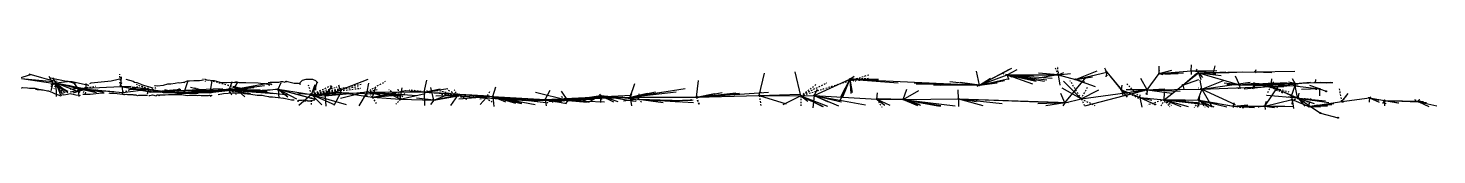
# Model space of a CAD drawing. Header units: millimetres. Extents: x -1 to 656, y -65 to 3.
# Drawn here: x 365.3 to 655.6, y -64.5 to -53.5 of the extents above; entities that cross this region are included whole.
import ezdxf

# ---------------------------------------------------------------- set-up
doc = ezdxf.new("R2010")
doc.units = ezdxf.units.MM
doc.linetypes.add('DASH', pattern=[0.6, 0.3, -0.3])

msp = doc.modelspace()

# ---------------------------------------------------------------- linework, layer by layer
at = {"layer": 'Shots', "color": 1}
for p, q in [((581.128, -56.554), (587.582, -55.062)), ((587.582, -55.062), (590.608, -58.714)), ((598.398, -55.36), (604.986, -54.808)), ((604.986, -54.808), (609.574, -55.148)), ((609.574, -55.148), (618.168, -54.986)), ((363.95, -56.368), (370.408, -57.358)), ((370.408, -57.358), (371.02, -57.288)), ((371.02, -57.288), (377.224, -58.578)), ((371.02, -57.288), (371.02, -57.288)), ((371.02, -57.288), (375.586, -58.422)), ((375.586, -58.422), (384.432, -57.988)), ((384.432, -57.988), (390.446, -59.118)), ((527.268, -59.84), (534.614, -56.482)), ((534.614, -56.482), (561.334, -57.746)), ((561.334, -57.746), (567.032, -55.62)), ((567.032, -55.62), (577.55, -55.608)), ((577.55, -55.608), (581.128, -56.554)), ((595.924, -58.726), (598.398, -55.36)), ((599.43, -60.748), (603.292, -57.704)), ((603.292, -57.704), (606.492, -55.218)), ((606.492, -55.218), (614.914, -57.636)), ((607.158, -58.544), (621.448, -58)), ((614.914, -57.636), (621.86, -57.292)), ((614.914, -57.636), (617.95, -57.346)), ((614.914, -57.636), (614.914, -57.636)), ((617.95, -57.346), (626.328, -57.902)), ((621.448, -58), (627.054, -60.424)), ((621.86, -57.292), (626.396, -57.418)), ((626.328, -57.902), (631.462, -58.502)), ((626.396, -57.418), (630.638, -57.17)), ((375.586, -58.422), (380.65, -59.086)), ((375.586, -58.422), (375.586, -58.422)), ((377.224, -58.578), (384.81, -59.218)), ((380.65, -59.086), (380.65, -59.086)), ((384.81, -59.218), (390.068, -58.582)), ((390.068, -58.582), (396.084, -59.396)), ((390.446, -59.118), (397.47, -59.244)), ((396.084, -59.396), (402.814, -59.28)), ((397.47, -59.244), (406.726, -58.75)), ((402.814, -59.28), (407.84, -58.196)), ((406.726, -58.75), (411.304, -58.924)), ((407.84, -58.196), (412.63, -59.174)), ((411.304, -58.924), (416.806, -58.552)), ((412.63, -59.174), (412.63, -59.174)), ((416.806, -58.552), (423.682, -59.648)), ((423.682, -59.648), (429.726, -59.278)), ((423.682, -59.648), (426.478, -59.946)), ((423.682, -59.648), (423.682, -59.648)), ((426.478, -59.946), (435.176, -59.108)), ((429.726, -59.278), (436.284, -60.23)), ((435.176, -59.108), (446.91, -59.162)), ((436.284, -60.23), (441.986, -60.64)), ((441.986, -60.64), (448.874, -60.826)), ((446.91, -59.162), (461.044, -60.054)), ((448.874, -60.826), (453.786, -59.87)), ((453.786, -59.87), (459.704, -60.376)), ((459.704, -60.376), (476.508, -60.926)), ((461.044, -60.054), (471.84, -60.726)), ((471.84, -60.726), (489.39, -60.226)), ((476.508, -60.926), (483.26, -59.844)), ((483.26, -59.844), (491.106, -60.612)), ((489.39, -60.226), (503.05, -60.218)), ((491.106, -60.612), (497.936, -60.906)), ((497.936, -60.906), (501.938, -60.806)), ((503.05, -60.218), (515.958, -59.87)), ((515.958, -59.87), (524.51, -59.952)), ((524.51, -59.952), (527.268, -59.84)), ((527.268, -59.84), (527.268, -59.84)), ((527.268, -59.84), (540.194, -60.626)), ((540.194, -60.626), (545.654, -60.684)), ((545.654, -60.684), (557.058, -60.588)), ((557.058, -60.588), (578.938, -61.356)), ((578.938, -61.356), (582.322, -60.546)), ((582.322, -60.546), (595.924, -58.726)), ((590.608, -58.714), (594.416, -60.268)), ((594.416, -60.268), (599.43, -60.748)), ((594.416, -60.268), (594.416, -60.268)), ((594.416, -60.268), (597.542, -61.696)), ((594.416, -60.268), (597.538, -61.698)), ((595.924, -58.726), (607.158, -58.544)), ((595.924, -58.726), (595.924, -58.726)), ((599.43, -60.748), (599.43, -60.748)), ((599.43, -60.748), (606.666, -60.808)), ((606.666, -60.808), (613.74, -62.088)), ((620.172, -62.038), (625.768, -60.722)), ((625.768, -60.722), (629.26, -62.152)), ((627.054, -60.424), (631.626, -63.5)), ((631.462, -58.502), (632.804, -59.008)), ((631.462, -58.502), (632.802, -59.006)), ((632.802, -59.006), (632.802, -59.006)), ((636.048, -61.136), (641.748, -60.356)), ((641.748, -60.356), (644.84, -60.868)), ((644.84, -60.868), (651.902, -61.14)), ((597.538, -61.698), (597.538, -61.698)), ((613.74, -62.088), (620.172, -62.038)), ((629.26, -62.152), (636.048, -61.136)), ((631.626, -63.5), (635.268, -64.442))]:
    msp.add_line(p, q, dxfattribs=at)
for centre in [(587.582, -55.062), (604.986, -54.808), (606.492, -55.218), (609.574, -55.148), (618.168, -54.986), (370.408, -57.358), (371.02, -57.288), (371.02, -57.288), (384.432, -57.988), (534.614, -56.482), (561.334, -57.746), (567.032, -55.62), (577.55, -55.608), (581.128, -56.554), (598.398, -55.36), (603.292, -57.704), (614.914, -57.636), (614.914, -57.636), (617.95, -57.346), (621.448, -58), (621.86, -57.292), (626.328, -57.902), (626.396, -57.418), (630.638, -57.17), (375.586, -58.422), (375.586, -58.422), (377.224, -58.578), (380.65, -59.086), (380.65, -59.086), (384.81, -59.218), (390.068, -58.582), (390.446, -59.118), (396.084, -59.396), (397.47, -59.244), (402.814, -59.28), (406.726, -58.75), (407.84, -58.196), (411.304, -58.924), (412.63, -59.174), (412.63, -59.174), (416.806, -58.552), (423.682, -59.648), (423.682, -59.648), (426.478, -59.946), (429.726, -59.278), (435.176, -59.108), (436.284, -60.23), (441.986, -60.64), (446.91, -59.162), (448.874, -60.826), (453.786, -59.87), (459.704, -60.376), (461.044, -60.054), (471.84, -60.726), (476.508, -60.926), (483.26, -59.844), (489.39, -60.226), (491.106, -60.612), (497.936, -60.906), (501.938, -60.806), (503.05, -60.218), (515.958, -59.87), (524.51, -59.952), (527.268, -59.84), (527.268, -59.84), (540.194, -60.626), (545.654, -60.684), (557.058, -60.588), (582.322, -60.546), (590.608, -58.714), (594.416, -60.268), (594.416, -60.268), (595.924, -58.726), (595.924, -58.726), (599.43, -60.748), (599.43, -60.748), (606.666, -60.808), (607.158, -58.544), (625.768, -60.722), (627.054, -60.424), (631.462, -58.502), (632.802, -59.006), (632.802, -59.006), (632.804, -59.008), (641.748, -60.356), (644.84, -60.868), (578.938, -61.356), (597.538, -61.698), (597.538, -61.698), (597.542, -61.696), (613.74, -62.088), (620.172, -62.038), (629.26, -62.152), (631.626, -63.5), (636.048, -61.136), (651.902, -61.14), (635.268, -64.442)]:
    msp.add_circle(centre, 0.1, dxfattribs=at)
at = {"layer": 'Sketch', "color": 0}
for points in [[(365.422, -55.408), (368.062, -56.128), (369.022, -56.448), (370.622, -56.848), (371.262, -56.928)], [(369.902, -56.208), (373.182, -56.928), (373.502, -56.928), (374.782, -57.328), (375.022, -57.328)], [(373.422, -56.928), (373.662, -57.008), (374.382, -57.008), (377.102, -57.568), (377.422, -57.568), (377.582, -57.648), (377.662, -57.888)], [(377.982, -57.408), (378.302, -57.248), (382.382, -56.848), (383.822, -56.528), (384.382, -56.368)], [(385.422, -56.528), (386.942, -56.928), (387.182, -57.088), (387.662, -57.168), (388.702, -57.568)], [(388.622, -57.568), (391.022, -58.288)], [(391.502, -57.968), (391.422, -57.808), (391.902, -57.888), (393.182, -57.728), (394.062, -57.488), (394.702, -57.488), (395.582, -57.328), (396.222, -57.168), (396.542, -57.248), (397.262, -57.088), (397.422, -57.168), (397.582, -57.088)], [(401.422, -56.688), (400.622, -56.848), (399.422, -56.848), (398.542, -56.928), (398.062, -56.928), (397.502, -57.088)], [(401.662, -56.448), (402.062, -56.608), (403.662, -56.768), (405.102, -57.168), (406.222, -57.168), (407.182, -57.088), (407.502, -57.168), (407.742, -57.088), (407.902, -57.168), (408.062, -57.088), (408.222, -57.168)], [(401.822, -57.008), (401.822, -56.848)], [(408.062, -57.008), (408.702, -57.168), (410.142, -57.168), (412.702, -57.248), (413.662, -57.408), (414.142, -57.408), (414.302, -57.488), (414.622, -57.488), (415.022, -57.728), (415.182, -57.488), (415.502, -57.568)], [(414.782, -57.168), (415.182, -57.088), (416.942, -57.088), (417.422, -57.008), (417.742, -57.008), (418.222, -57.088), (418.382, -56.928), (418.542, -57.088)], [(418.462, -56.928), (420.142, -57.328), (421.022, -57.328), (421.262, -57.408), (421.342, -57.568), (421.342, -57.168), (421.822, -56.688), (422.622, -56.528), (423.902, -56.528), (424.542, -56.768), (425.022, -57.248)], [(424.782, -57.168), (424.542, -58.128), (424.542, -58.768)], [(424.302, -58.128), (424.302, -58.128), (424.142, -59.008), (424.222, -59.728), (424.302, -60.048), (424.222, -60.768), (424.222, -60.928)]]:
    msp.add_lwpolyline(points, dxfattribs=at)
at = {"layer": 'Sketch', "color": 30}
for points in [[(363.742, -58.368), (364.222, -58.208), (365.182, -58.288), (365.582, -58.368), (366.702, -58.368), (367.422, -58.528)], [(366.782, -58.528), (367.182, -58.608), (367.902, -58.608), (368.062, -58.688), (368.382, -58.688), (369.262, -58.928), (369.502, -58.928), (370.302, -59.248), (370.702, -59.488), (372.062, -59.968), (372.222, -59.728), (372.462, -59.648), (372.622, -59.728), (373.422, -59.568), (373.982, -59.488), (375.102, -59.728), (375.742, -59.808), (375.902, -59.888), (376.062, -59.808)], [(376.542, -59.568), (378.062, -59.568), (380.462, -59.328), (380.942, -59.328)], [(381.902, -59.328), (382.142, -59.408), (383.022, -59.408), (384.782, -59.568), (385.182, -59.568), (385.742, -59.648), (385.982, -59.648)], [(389.902, -59.888), (388.062, -59.888), (387.822, -59.968), (387.582, -59.808), (387.102, -59.808), (386.942, -59.728), (385.822, -59.728), (385.582, -59.648), (385.182, -59.728), (385.022, -59.728)], [(390.142, -59.888), (390.382, -59.888), (390.942, -59.728), (391.662, -59.968), (391.902, -59.728), (392.062, -59.728), (392.302, -59.968), (392.462, -59.728), (393.502, -59.728), (394.222, -59.648), (396.942, -59.648), (398.062, -59.888), (398.542, -59.808), (399.902, -59.808), (400.142, -59.888), (400.542, -59.808), (400.942, -59.888), (402.462, -59.888), (402.702, -59.808), (402.942, -60.048), (403.022, -59.808), (403.182, -59.968), (403.182, -59.808)], [(404.462, -59.648), (405.582, -59.488), (407.502, -59.328), (408.782, -59.328), (409.582, -59.408), (410.142, -59.408), (410.222, -59.328)], [(409.742, -59.488), (411.182, -59.568), (412.462, -59.808), (413.502, -59.808), (414.062, -59.968), (414.862, -60.048), (415.022, -60.128), (415.662, -60.128), (417.902, -60.448), (418.062, -60.448)], [(417.742, -60.368), (419.582, -60.768), (420.142, -60.768)]]:
    msp.add_lwpolyline(points, dxfattribs=at)
at = {"layer": 'Sketch', "color": 5}
msp.add_lwpolyline([(424.062, -60.928), (423.662, -61.008), (422.942, -61.008), (422.782, -60.928), (422.462, -61.008), (422.302, -61.008), (422.142, -60.848), (421.742, -60.928), (421.022, -60.928), (420.862, -61.088), (420.862, -60.928)], dxfattribs=at)
at = {"layer": 'XSect', "color": 1}
for p, q in [((524.51, -59.952), (523.354, -55.006)), ((561.334, -57.746), (560.734, -54.852)), ((561.334, -57.746), (568.026, -54.236)), ((561.334, -57.746), (567.552, -54.442)), ((567.032, -55.62), (569.092, -54.494)), ((577.55, -55.608), (577.64, -54.972)), ((577.55, -55.608), (578.764, -55.144)), ((581.128, -56.554), (585.63, -54.776)), ((587.582, -55.062), (587.174, -54.238)), ((587.582, -55.062), (587.342, -54.684)), ((587.582, -55.062), (587.426, -56.038)), ((587.582, -55.062), (591.778, -60.19)), ((598.398, -55.36), (598.362, -53.82)), ((598.398, -55.36), (601.032, -54.618)), ((604.986, -54.808), (605.032, -53.544)), ((604.986, -54.808), (610.296, -54.69)), ((604.986, -54.808), (605.006, -55.562)), ((604.986, -54.808), (608.076, -54.968)), ((609.574, -55.148), (607.642, -55.118)), ((609.574, -55.148), (609.92, -53.724)), ((609.574, -55.148), (612.112, -54.954)), ((609.574, -55.148), (615.498, -55.01)), ((609.574, -55.148), (614.366, -55.032)), ((609.574, -55.148), (612.8, -55.104)), ((618.168, -54.986), (618.406, -54.534)), ((618.168, -54.986), (626.364, -54.87)), ((618.168, -54.986), (621.63, -55.148)), ((361.612, -56.854), (365.872, -55.568)), ((363.95, -56.368), (370.368, -56.964)), ((370.408, -57.358), (369.626, -55.954)), ((371.02, -57.288), (369.962, -57.696)), ((370.408, -57.358), (369.98, -58.876)), ((370.408, -57.358), (373.384, -57.004)), ((370.408, -57.358), (373.442, -58.946)), ((371.02, -57.288), (370.41, -56.212)), ((371.02, -57.288), (379.072, -58.996)), ((371.02, -57.288), (377.222, -58.6)), ((371.02, -57.288), (377.208, -58.604)), ((371.02, -57.288), (371.054, -60.062)), ((371.02, -57.288), (371.984, -59.744)), ((371.02, -57.288), (372.22, -59.46)), ((371.02, -57.288), (372.892, -59.31)), ((371.02, -57.288), (373.492, -59.272)), ((371.02, -57.288), (375.938, -59.198)), ((371.02, -57.288), (377.512, -58.574)), ((375.586, -58.422), (374.854, -57.376)), ((377.224, -58.578), (377.27, -57.376)), ((384.432, -57.988), (384.554, -55.994)), ((384.432, -57.988), (386.538, -57.958)), ((384.432, -57.988), (387.028, -58.38)), ((397.47, -59.244), (398.188, -56.956)), ((402.814, -59.28), (403.236, -56.844)), ((406.726, -58.75), (407.33, -56.952)), ((406.726, -58.75), (415.526, -57.214)), ((406.726, -58.75), (414.028, -57.826)), ((406.726, -58.75), (412.034, -57.846)), ((407.84, -58.196), (408.554, -57.036)), ((416.806, -58.552), (417.464, -57.158)), ((423.682, -59.648), (424.476, -57.576)), ((426.478, -59.946), (435.354, -56.498)), ((426.478, -59.946), (427.92, -57.92)), ((429.726, -59.278), (429.32, -57.706)), ((435.176, -59.108), (435.536, -57.3)), ((436.284, -60.23), (436.968, -58.062)), ((446.91, -59.162), (447.48, -56.732)), ((489.39, -60.226), (490.336, -57.412)), ((503.05, -60.218), (503.48, -56.758)), ((515.958, -59.87), (517.056, -55.28)), ((534.614, -56.482), (532.426, -61.26)), ((534.614, -56.482), (532.684, -60.23)), ((534.614, -56.482), (533.118, -60.178)), ((534.614, -56.482), (535.502, -55.894)), ((534.614, -56.482), (539.366, -56.536)), ((534.614, -56.482), (540.538, -56.506)), ((534.614, -56.482), (535.152, -59.252)), ((534.614, -56.482), (534.846, -59.46)), ((534.614, -56.482), (544.606, -57.26)), ((561.334, -57.746), (547.914, -57.324)), ((561.334, -57.746), (548.338, -57.542)), ((561.334, -57.746), (551.888, -57.708)), ((561.334, -57.746), (552.946, -57.752)), ((561.334, -57.746), (553.3, -57.78)), ((561.334, -57.746), (553.55, -57.734)), ((561.334, -57.746), (555.168, -57.678)), ((561.334, -57.746), (555.246, -57.02)), ((561.334, -57.746), (557.35, -57.218)), ((561.334, -57.746), (560.834, -58.008)), ((561.334, -57.746), (560.908, -57.882)), ((561.334, -57.746), (563.602, -56.286)), ((561.334, -57.746), (567.502, -56.396)), ((561.334, -57.746), (566.534, -56.802)), ((561.334, -57.746), (564.98, -57.278)), ((567.032, -55.62), (567.312, -56.56)), ((567.032, -55.62), (567.972, -56.05)), ((567.032, -55.62), (573.052, -56.882)), ((567.032, -55.62), (572.464, -55.726)), ((567.032, -55.62), (572.262, -57.46)), ((567.032, -55.62), (572.888, -56.734)), ((567.032, -55.62), (574.732, -56.924)), ((567.032, -55.62), (575.21, -56.646)), ((567.032, -55.62), (576.348, -56.318)), ((577.55, -55.608), (573.548, -55.252)), ((577.55, -55.608), (574.272, -56.16)), ((577.55, -55.608), (580.124, -55.33)), ((577.55, -55.608), (577.89, -57.714)), ((582.322, -60.546), (578.678, -56.898)), ((578.938, -61.356), (583.354, -56.074)), ((581.128, -56.554), (584.656, -56.006)), ((581.128, -56.554), (585.226, -57.994)), ((581.128, -56.554), (582.204, -56.932)), ((581.128, -56.554), (582.99, -57.032)), ((590.608, -58.714), (590.76, -57.744)), ((595.924, -58.726), (594.582, -56.358)), ((598.398, -55.36), (603.388, -55.188)), ((598.398, -55.36), (599.372, -55.264)), ((598.398, -55.36), (602.314, -55.306)), ((598.398, -55.36), (599.152, -55.56)), ((598.398, -55.36), (600.648, -55.434)), ((603.292, -57.704), (606.156, -55.27)), ((603.292, -57.704), (606.542, -56.56)), ((603.292, -57.704), (603.44, -58.596)), ((606.492, -55.218), (606.996, -56.568)), ((606.492, -55.218), (607.32, -56.126)), ((606.492, -55.218), (610.1, -55.408)), ((606.492, -55.218), (611.178, -55.724)), ((607.158, -58.544), (606.826, -56.68)), ((607.158, -58.544), (611.644, -56.764)), ((607.158, -58.544), (617.128, -57.146)), ((614.914, -57.636), (611.786, -57.346)), ((614.914, -57.636), (612.306, -57.672)), ((614.914, -57.636), (614.112, -55.868)), ((614.914, -57.636), (624.368, -57.442)), ((614.914, -57.636), (618.104, -57.588)), ((614.914, -57.636), (615.028, -58.47)), ((614.914, -57.636), (620.54, -57.814)), ((621.448, -58), (615.884, -58.53)), ((621.86, -57.292), (616.97, -57.712)), ((617.95, -57.346), (617.654, -58.542)), ((617.95, -57.346), (617.98, -58.394)), ((617.95, -57.346), (619.606, -57.616)), ((617.95, -57.346), (623.034, -58.04)), ((617.95, -57.346), (622.916, -58.08)), ((617.95, -57.346), (622.894, -58.098)), ((617.95, -57.346), (623.452, -58.722)), ((621.86, -57.292), (619.744, -57.432)), ((620.172, -62.038), (623.194, -57.608)), ((621.448, -58), (621.602, -56.438)), ((621.448, -58), (624.056, -57.998)), ((621.86, -57.292), (621.536, -57.856)), ((621.86, -57.292), (621.976, -57.082)), ((621.86, -57.292), (624.76, -57.184)), ((621.86, -57.292), (622.482, -57.306)), ((621.86, -57.292), (627.054, -57.694)), ((626.328, -57.902), (623.1, -58.026)), ((626.328, -57.902), (623.28, -57.938)), ((626.396, -57.418), (625.048, -57.122)), ((626.328, -57.902), (625.516, -60.184)), ((626.396, -57.418), (625.84, -56.438)), ((626.396, -57.418), (626.116, -57.824)), ((626.328, -57.902), (626.292, -57.416)), ((626.328, -57.902), (626.856, -60.308)), ((626.396, -57.418), (629.598, -57.146)), ((626.396, -57.418), (631.604, -57.15)), ((631.462, -58.502), (629.44, -57.804)), ((630.638, -57.17), (630.676, -56.594)), ((630.638, -57.17), (633.668, -57.1)), ((630.638, -57.17), (634.2, -57.214)), ((630.638, -57.17), (632.776, -57.254)), ((375.586, -58.422), (373.934, -58.648)), ((377.224, -58.578), (373.97, -59.194)), ((377.224, -58.578), (374.508, -59.408)), ((377.224, -58.578), (375.442, -58.764)), ((375.586, -58.422), (375.746, -60.084)), ((375.586, -58.422), (379.412, -59.22)), ((377.224, -58.578), (381.618, -58.97)), ((377.224, -58.578), (378.628, -58.714)), ((377.224, -58.578), (382.984, -59.076)), ((384.81, -59.218), (384.536, -59.72)), ((384.81, -59.218), (384.74, -58.18)), ((390.068, -58.582), (386.024, -58.73)), ((390.068, -58.582), (386.742, -58.142)), ((390.446, -59.118), (386.786, -58.358)), ((390.446, -59.118), (387.24, -58.592)), ((390.446, -59.118), (389.076, -58.928)), ((390.068, -58.582), (389.844, -59.586)), ((390.068, -58.582), (392.626, -59.198)), ((390.068, -58.582), (394.252, -59.17)), ((390.446, -59.118), (404.862, -58.45)), ((390.446, -59.118), (396.748, -58.594)), ((390.446, -59.118), (405.35, -58.698)), ((390.446, -59.118), (396.592, -58.722)), ((396.084, -59.396), (392.94, -59.248)), ((396.084, -59.396), (393.092, -59.336)), ((396.084, -59.396), (393.452, -58.714)), ((396.084, -59.396), (396.462, -58.344)), ((396.084, -59.396), (401.428, -59.074)), ((396.084, -59.396), (400.036, -59.38)), ((396.084, -59.396), (400.318, -59.442)), ((397.47, -59.244), (407.076, -58.46)), ((397.47, -59.244), (402.834, -58.788)), ((397.47, -59.244), (404.434, -59.076)), ((402.814, -59.28), (398.728, -58.188)), ((402.814, -59.28), (400.264, -58.974)), ((402.814, -59.28), (400.614, -59.142)), ((402.814, -59.28), (411.792, -58.19)), ((402.814, -59.28), (405.436, -58.412)), ((402.814, -59.28), (407.614, -58.562)), ((402.814, -59.28), (404.674, -58.932)), ((406.726, -58.75), (413.102, -58.62)), ((406.726, -58.75), (406.824, -59.452)), ((406.726, -58.75), (407.198, -59.742)), ((406.726, -58.75), (411.094, -59.464)), ((406.726, -58.75), (414.488, -59.108)), ((406.726, -58.75), (414.834, -59.228)), ((406.726, -58.75), (415.972, -59.466)), ((411.304, -58.924), (407.794, -58.854)), ((407.84, -58.196), (409.926, -60.128)), ((411.304, -58.924), (407.894, -58.136)), ((411.304, -58.924), (414.548, -59.024)), ((411.304, -58.924), (419.028, -59.728)), ((416.806, -58.552), (412.378, -59.08)), ((416.806, -58.552), (416.984, -60.444)), ((416.806, -58.552), (420.386, -59.532)), ((416.806, -58.552), (418.842, -60.162)), ((416.806, -58.552), (420.632, -60.544)), ((416.806, -58.552), (424.528, -60.608)), ((416.806, -58.552), (424.374, -60.65)), ((423.682, -59.648), (420.862, -59.492)), ((423.682, -59.648), (421.082, -61.952)), ((423.682, -59.648), (428.096, -59.494)), ((423.682, -59.648), (430.73, -59.538)), ((423.682, -59.648), (425.8, -61.792)), ((423.682, -59.648), (428.374, -61.722)), ((423.682, -59.648), (430.806, -61.712)), ((429.726, -59.278), (426.346, -59.44)), ((426.478, -59.946), (426.664, -62.048)), ((429.726, -59.278), (428.284, -61.918)), ((435.176, -59.108), (429.688, -60.494)), ((429.726, -59.278), (436.294, -59.498)), ((435.176, -59.108), (433.45, -62.028)), ((435.176, -59.108), (438.52, -59.958)), ((435.176, -59.108), (441.956, -59.878)), ((435.176, -59.108), (445.306, -59.85)), ((435.176, -59.108), (437.75, -59.558)), ((435.176, -59.108), (441.944, -59.908)), ((436.284, -60.23), (443.046, -58.84)), ((436.284, -60.23), (441.048, -59.436)), ((436.284, -60.23), (442.866, -59.682)), ((436.284, -60.23), (438.96, -59.724)), ((441.986, -60.64), (439.622, -59.438)), ((441.986, -60.64), (442.384, -58.308)), ((441.986, -60.64), (447.138, -59.474)), ((446.91, -59.162), (443, -58.912)), ((448.874, -60.826), (445.344, -60.414)), ((446.91, -59.162), (451.774, -58.426)), ((446.91, -59.162), (450.21, -58.498)), ((446.91, -59.162), (449.728, -58.854)), ((446.91, -59.162), (451.934, -59.356)), ((446.91, -59.162), (457.29, -59.878)), ((446.91, -59.162), (460.36, -59.916)), ((446.91, -59.162), (453.858, -59.542)), ((446.91, -59.162), (446.948, -61.898)), ((448.874, -60.826), (448.222, -61.716)), ((448.874, -60.826), (448.27, -58.23)), ((448.874, -60.826), (454.07, -59.666)), ((448.874, -60.826), (451.644, -59.76)), ((448.874, -60.826), (453.924, -59.952)), ((453.786, -59.87), (449.298, -60.016)), ((453.786, -59.87), (452.37, -61.93)), ((461.044, -60.054), (454.058, -60.632)), ((459.704, -60.376), (454.45, -60.132)), ((459.704, -60.376), (456.59, -59.886)), ((459.704, -60.376), (458.454, -61.752)), ((459.704, -60.376), (466.31, -60.81)), ((459.704, -60.376), (468.094, -60.912)), ((459.704, -60.376), (470.31, -60.95)), ((459.704, -60.376), (463.834, -60.392)), ((459.704, -60.376), (466.96, -60.608)), ((461.044, -60.054), (461.716, -58.112)), ((461.044, -60.054), (461.296, -62.11)), ((461.044, -60.054), (465.718, -61.456)), ((461.044, -60.054), (466.932, -61.548)), ((461.044, -60.054), (463.668, -61.2)), ((461.044, -60.054), (467.064, -61.428)), ((461.044, -60.054), (469.794, -61.736)), ((461.044, -60.054), (472.076, -61.334)), ((476.508, -60.926), (468.168, -60.99)), ((476.508, -60.926), (469.848, -59.25)), ((476.508, -60.926), (470.222, -60.864)), ((476.508, -60.926), (471.73, -60.666)), ((471.84, -60.726), (472.872, -58.76)), ((471.84, -60.726), (489.666, -59.794)), ((471.84, -60.726), (487.86, -60.11)), ((471.84, -60.726), (491.658, -60.184)), ((471.84, -60.726), (489.43, -60.216)), ((471.84, -60.726), (489.408, -60.218)), ((471.84, -60.726), (489.42, -60.234)), ((471.84, -60.726), (482.644, -60.354)), ((471.84, -60.726), (481.628, -60.622)), ((471.84, -60.726), (472.028, -62.024)), ((471.84, -60.726), (475.218, -61.198)), ((471.84, -60.726), (476.232, -61.532)), ((471.84, -60.726), (479.332, -60.892)), ((476.508, -60.926), (472.608, -61.17)), ((476.508, -60.926), (475.194, -58.99)), ((476.508, -60.926), (476.042, -61.486)), ((476.508, -60.926), (480.556, -61.24)), ((476.508, -60.926), (484.07, -61.208)), ((483.26, -59.844), (479.514, -60.968)), ((483.26, -59.844), (480.726, -61.34)), ((483.26, -59.844), (483.226, -61.338)), ((483.26, -59.844), (486.828, -61.138)), ((483.26, -59.844), (485.924, -61.17)), ((483.26, -59.844), (490.26, -61.016)), ((483.26, -59.844), (491.122, -60.608)), ((483.26, -59.844), (490.97, -60.556)), ((491.106, -60.612), (487.966, -61.068)), ((489.39, -60.226), (500.712, -58.448)), ((489.39, -60.226), (494.566, -59.118)), ((489.39, -60.226), (498.826, -59.122)), ((489.39, -60.226), (496.206, -59.146)), ((489.39, -60.226), (492.874, -59.414)), ((489.39, -60.226), (489.648, -62.028)), ((489.39, -60.226), (503.604, -60.24)), ((491.106, -60.612), (491.242, -59.538)), ((491.106, -60.612), (493.57, -60.92)), ((491.106, -60.612), (495.114, -61.112)), ((491.106, -60.612), (491.686, -60.696)), ((491.106, -60.612), (496.146, -61.314)), ((491.106, -60.612), (494.936, -60.852)), ((491.106, -60.612), (502.392, -61.302)), ((491.106, -60.612), (499.562, -61.13)), ((491.106, -60.612), (499.738, -61.184)), ((491.106, -60.612), (497.924, -60.898)), ((491.106, -60.612), (497.812, -60.864)), ((491.106, -60.612), (497.802, -60.83)), ((497.936, -60.906), (502.386, -60.772)), ((503.05, -60.218), (517.868, -59.15)), ((503.05, -60.218), (508.312, -59.282)), ((503.05, -60.218), (511.112, -59.324)), ((503.05, -60.218), (511.904, -59.39)), ((503.05, -60.218), (506.778, -59.472)), ((515.958, -59.87), (524.302, -59.604)), ((515.958, -59.87), (521.596, -59.782)), ((515.958, -59.87), (520.464, -59.83)), ((515.958, -59.87), (521.55, -61.584)), ((524.51, -59.952), (520.822, -61.814)), ((524.51, -59.952), (526.016, -61.05)), ((524.51, -59.952), (529.174, -62.106)), ((524.51, -59.952), (529.034, -62.122)), ((524.51, -59.952), (530.026, -62.064)), ((527.268, -59.84), (526.986, -62.378)), ((527.268, -59.84), (528.008, -58.592)), ((527.268, -59.84), (532.282, -62.004)), ((527.268, -59.84), (530.208, -61.194)), ((527.268, -59.84), (532.936, -61.202)), ((527.268, -59.84), (537.836, -61.82)), ((540.194, -60.626), (540.308, -59.29)), ((540.194, -60.626), (541.874, -61.89)), ((540.194, -60.626), (542.88, -61.852)), ((545.654, -60.684), (540.358, -60.54)), ((545.654, -60.684), (540.58, -60.552)), ((545.654, -60.684), (546.366, -58.58)), ((545.654, -60.684), (548.876, -58.844)), ((545.654, -60.684), (549.234, -61.876)), ((545.654, -60.684), (548.6, -61.898)), ((545.654, -60.684), (553.338, -62.096)), ((545.654, -60.684), (556.32, -61.988)), ((545.654, -60.684), (553.402, -61.912)), ((545.654, -60.684), (548.93, -61.686)), ((545.654, -60.684), (552.766, -62.01)), ((557.058, -60.588), (556.948, -58.726)), ((557.058, -60.588), (557.034, -62.104)), ((557.058, -60.588), (560.728, -61.08)), ((557.058, -60.588), (566.014, -61.498)), ((557.058, -60.588), (562.018, -61.896)), ((557.058, -60.588), (578.966, -61.282)), ((557.058, -60.588), (578.986, -61.284)), ((557.058, -60.588), (579.648, -61.332)), ((578.938, -61.356), (578.152, -59.48)), ((582.322, -60.546), (578.376, -58.364)), ((582.322, -60.546), (585.978, -58.722)), ((595.924, -58.726), (582.992, -62.082)), ((590.608, -58.714), (590.896, -59.834)), ((590.608, -58.714), (593.65, -59.922)), ((595.924, -58.726), (591.36, -59.966)), ((595.924, -58.726), (591.59, -58.69)), ((595.924, -58.726), (592.65, -59.212)), ((594.416, -60.268), (594.456, -59.734)), ((594.416, -60.268), (596.01, -60.414)), ((594.416, -60.268), (596.874, -60.812)), ((594.416, -60.268), (594.832, -62.24)), ((595.924, -58.726), (595.856, -59.744)), ((595.924, -58.726), (599.564, -58.486)), ((595.924, -58.726), (600.968, -59.418)), ((595.924, -58.726), (602.698, -58.98)), ((599.43, -60.748), (599.466, -59.286)), ((599.43, -60.748), (599.54, -61.28)), ((599.43, -60.748), (604.34, -62.12)), ((599.43, -60.748), (602.84, -62.132)), ((599.43, -60.748), (603.896, -60.996)), ((599.43, -60.748), (606.228, -61.338)), ((599.43, -60.748), (607.474, -61.674)), ((599.43, -60.748), (606.678, -60.808)), ((599.43, -60.748), (603.78, -60.792)), ((606.666, -60.808), (606.276, -62.258)), ((607.158, -58.544), (606.33, -60.782)), ((606.666, -60.808), (606.528, -62.04)), ((606.666, -60.808), (606.754, -60.096)), ((606.666, -60.808), (610.348, -61.456)), ((606.666, -60.808), (612.31, -62.228)), ((606.666, -60.808), (614.056, -62.152)), ((606.666, -60.808), (609.318, -62.18)), ((606.666, -60.808), (608.624, -62.274)), ((607.158, -58.544), (609.248, -62.164)), ((607.158, -58.544), (614.054, -61.716)), ((627.054, -60.424), (620.53, -59.872)), ((625.768, -60.722), (625.79, -60.326)), ((625.768, -60.722), (626.066, -62.532)), ((627.054, -60.424), (627.268, -59.364)), ((627.054, -60.424), (628.43, -62.074)), ((627.054, -60.424), (632.644, -60.95)), ((627.054, -60.424), (633.35, -61.3)), ((627.054, -60.424), (630.304, -61.524)), ((631.462, -58.502), (627.736, -58.64)), ((631.462, -58.502), (631.402, -59.924)), ((636.048, -61.136), (637.344, -59.462)), ((641.748, -60.356), (641.672, -61.048)), ((641.748, -60.356), (642.006, -60.13)), ((641.748, -60.356), (643.736, -61.216)), ((641.748, -60.356), (643.65, -60.828)), ((644.84, -60.868), (644.44, -61.522)), ((644.84, -60.868), (644.842, -61.986)), ((644.84, -60.868), (647.686, -61.388)), ((644.84, -60.868), (647.754, -61.41)), ((644.84, -60.868), (647.586, -61.356)), ((644.84, -60.868), (651.916, -61.058)), ((644.84, -60.868), (652.864, -61.086)), ((644.84, -60.868), (651.912, -61.054)), ((644.84, -60.868), (651.902, -61.056)), ((644.84, -60.868), (652.32, -61.062)), ((644.84, -60.868), (651.914, -61.07)), ((644.84, -60.868), (651.912, -61.068)), ((644.84, -60.868), (652.2, -61.076)), ((651.902, -61.14), (652.05, -60.634)), ((578.938, -61.356), (573.376, -61.588)), ((578.938, -61.356), (575.014, -61.974)), ((578.938, -61.356), (578.52, -62.018)), ((613.74, -62.088), (613.856, -61.36)), ((613.74, -62.088), (616.656, -61.804)), ((613.74, -62.088), (615.532, -61.936)), ((613.74, -62.088), (618.044, -62.368)), ((620.172, -62.038), (620.512, -61.062)), ((620.172, -62.038), (620.236, -62.744)), ((620.172, -62.038), (624.31, -62.06)), ((620.172, -62.038), (625.94, -62.156)), ((620.172, -62.038), (622.082, -62.372)), ((629.26, -62.152), (629.474, -61.126)), ((629.26, -62.152), (634.364, -61.5)), ((629.26, -62.152), (633.95, -61.696)), ((629.26, -62.152), (632.416, -61.738)), ((629.26, -62.152), (631.022, -61.804)), ((629.26, -62.152), (633.098, -61.996)), ((629.26, -62.152), (631.638, -62.204)), ((651.902, -61.14), (653.488, -61.338)), ((651.902, -61.14), (655.614, -62.022)), ((651.902, -61.14), (653.936, -62.106))]:
    msp.add_line(p, q, dxfattribs=at)
at = {"layer": 'XSect', "color": 1, "linetype": 'DASH'}
for p, q in [((577.55, -55.608), (577.036, -54.21)), ((577.55, -55.608), (577.5, -53.79)), ((587.582, -55.062), (587.646, -55.814)), ((598.398, -55.36), (598.434, -54.542)), ((604.986, -54.808), (604.924, -55.346)), ((606.492, -55.218), (606.114, -54.404)), ((609.574, -55.148), (609.72, -55.27)), ((618.168, -54.986), (618.556, -55.268)), ((370.408, -57.358), (369.968, -58.076)), ((370.408, -57.358), (371.572, -58.356)), ((371.02, -57.288), (370.616, -58.55)), ((371.02, -57.288), (372.536, -59.47)), ((375.586, -58.422), (372.448, -57.642)), ((375.586, -58.422), (373.484, -57.752)), ((375.586, -58.422), (379.218, -57.964)), ((384.432, -57.988), (384.166, -55.486)), ((384.432, -57.988), (384.172, -56.998)), ((384.432, -57.988), (384.264, -57.816)), ((384.432, -57.988), (384.574, -57.178)), ((384.432, -57.988), (384.838, -57.994)), ((384.81, -59.218), (388.062, -57.982)), ((390.068, -58.582), (387.648, -57.618)), ((390.068, -58.582), (388.832, -57.998)), ((390.068, -58.582), (389.816, -57.912)), ((411.304, -58.924), (401.308, -56.488)), ((411.304, -58.924), (406.44, -57.806)), ((423.682, -59.648), (423.08, -57.72)), ((423.682, -59.648), (433.958, -57.514)), ((423.682, -59.648), (427.978, -57.706)), ((423.682, -59.648), (433.292, -57.998)), ((435.176, -59.108), (438.946, -56.932)), ((524.51, -59.952), (538.572, -55.584)), ((524.51, -59.952), (529.868, -57.232)), ((524.51, -59.952), (527.732, -57.562)), ((534.614, -56.482), (538.556, -56.318)), ((534.614, -56.482), (535.784, -56.944)), ((534.614, -56.482), (536.872, -56.736)), ((534.614, -56.482), (538.434, -56.502)), ((534.614, -56.482), (538.272, -56.566)), ((561.334, -57.746), (559.424, -57.614)), ((561.334, -57.746), (560.978, -57.806)), ((567.032, -55.62), (565.954, -55.278)), ((577.55, -55.608), (578.374, -55.54)), ((582.322, -60.546), (580.066, -56.834)), ((582.322, -60.546), (583.744, -57.93)), ((594.416, -60.268), (591.53, -57.232)), ((606.492, -55.218), (605.794, -55.524)), ((614.914, -57.636), (614.694, -58.534)), ((621.448, -58), (620.568, -59.618)), ((621.448, -58), (622.864, -58.974)), ((621.448, -58), (623.862, -59.314)), ((621.448, -58), (626.158, -60.104)), ((621.448, -58), (625.138, -59.138)), ((621.448, -58), (623.222, -58.494)), ((621.86, -57.292), (622.182, -57.416)), ((630.638, -57.17), (630.584, -57.268)), ((630.638, -57.17), (630.64, -57.248)), ((375.586, -58.422), (374.488, -58.348)), ((375.586, -58.422), (376.8, -58.292)), ((375.586, -58.422), (376.028, -58.326)), ((375.586, -58.422), (375.696, -58.954)), ((375.586, -58.422), (377.312, -58.786)), ((377.224, -58.578), (376.544, -59.3)), ((377.224, -58.578), (376.894, -58.42)), ((377.224, -58.578), (377.022, -59.51)), ((377.224, -58.578), (378.232, -58.966)), ((377.224, -58.578), (379.682, -58.724)), ((384.81, -59.218), (384.8, -59.268)), ((384.81, -59.218), (384.942, -59.182)), ((390.068, -58.582), (389.95, -58.878)), ((390.446, -59.118), (390.336, -58.774)), ((390.446, -59.118), (391.04, -58.132)), ((390.446, -59.118), (391.61, -58.226)), ((390.446, -59.118), (391.548, -58.746)), ((390.446, -59.118), (390.63, -58.816)), ((396.084, -59.396), (394.11, -59.256)), ((396.084, -59.396), (394.436, -59.198)), ((396.084, -59.396), (395.424, -59.122)), ((396.084, -59.396), (396.45, -59.36)), ((397.47, -59.244), (397.424, -58.816)), ((397.47, -59.244), (397.714, -58.754)), ((402.814, -59.28), (399.428, -58.288)), ((402.814, -59.28), (402.124, -59.092)), ((402.814, -59.28), (402.412, -59.144)), ((402.814, -59.28), (403.452, -59.23)), ((406.726, -58.75), (407.792, -59.22)), ((407.84, -58.196), (407.872, -58.342)), ((407.84, -58.196), (408.136, -59.856)), ((411.304, -58.924), (408.458, -58.43)), ((411.304, -58.924), (409.798, -58.772)), ((416.806, -58.552), (416.618, -59.066)), ((423.682, -59.648), (423.616, -61.776)), ((423.682, -59.648), (428.958, -58.088)), ((423.682, -59.648), (433.874, -58.364)), ((423.682, -59.648), (425.974, -59.378)), ((423.682, -59.648), (424.088, -59.426)), ((429.726, -59.278), (431.108, -59.408)), ((435.176, -59.108), (435.01, -60.094)), ((435.176, -59.108), (437.438, -58.586)), ((436.284, -60.23), (435.84, -59.708)), ((436.284, -60.23), (436.998, -61.55)), ((441.986, -60.64), (439.656, -58.684)), ((441.986, -60.64), (441.1, -61.652)), ((441.986, -60.64), (441.55, -58.418)), ((441.986, -60.64), (442.93, -59.422)), ((446.91, -59.162), (443.92, -58.738)), ((446.91, -59.162), (445.3, -58.918)), ((446.91, -59.162), (445.97, -58.962)), ((446.91, -59.162), (447.57, -58.816)), ((448.874, -60.826), (448.572, -60.57)), ((453.786, -59.87), (450.112, -58.944)), ((453.786, -59.87), (450.286, -59.674)), ((453.786, -59.87), (451.628, -58.676)), ((453.786, -59.87), (453.12, -58.666)), ((453.786, -59.87), (453.588, -59.366)), ((453.786, -59.87), (455.79, -60.662)), ((461.044, -60.054), (458.324, -60.622)), ((459.704, -60.376), (460.514, -58.898)), ((459.704, -60.376), (461.08, -61.282)), ((461.044, -60.054), (462.376, -60.628)), ((461.044, -60.054), (463.356, -60.848)), ((471.84, -60.726), (472.35, -61.458)), ((471.84, -60.726), (473.992, -60.886)), ((471.84, -60.726), (474.964, -60.73)), ((476.508, -60.926), (473.29, -61.244)), ((476.508, -60.926), (473.888, -61.164)), ((476.508, -60.926), (474.198, -60.652)), ((476.508, -60.926), (474.65, -61.08)), ((476.508, -60.926), (474.952, -59.994)), ((483.26, -59.844), (483.06, -59.478)), ((483.26, -59.844), (483.23, -61.074)), ((483.26, -59.844), (483.484, -60.948)), ((489.39, -60.226), (489.738, -59.424)), ((489.39, -60.226), (489.516, -59.5)), ((491.106, -60.612), (490.202, -61.214)), ((491.106, -60.612), (491.696, -61.212)), ((497.936, -60.906), (498.17, -60.944)), ((497.936, -60.906), (498.65, -61)), ((497.936, -60.906), (498.598, -60.972)), ((503.05, -60.218), (503.4, -59.81)), ((503.05, -60.218), (503.62, -61.784)), ((503.05, -60.218), (503.468, -61.824)), ((515.958, -59.87), (516.394, -59.126)), ((515.958, -59.87), (516.344, -62.13)), ((524.51, -59.952), (524.552, -61.972)), ((540.194, -60.626), (541.25, -62.254)), ((582.322, -60.546), (582.944, -61.872)), ((582.322, -60.546), (585.106, -61.922)), ((590.608, -58.714), (590.028, -58.52)), ((590.608, -58.714), (591.644, -59.48)), ((590.608, -58.714), (594.502, -60.582)), ((595.924, -58.726), (594.768, -59.054)), ((595.924, -58.726), (595.264, -58.918)), ((595.924, -58.726), (595.608, -59.66)), ((599.43, -60.748), (595.99, -61.848)), ((599.43, -60.748), (598.732, -62.168)), ((599.43, -60.748), (600.966, -61.914)), ((599.43, -60.748), (600.556, -62.174)), ((606.666, -60.808), (605.608, -62.34)), ((607.158, -58.544), (606.494, -58.358)), ((607.158, -58.544), (606.544, -58.652)), ((606.666, -60.808), (607.94, -61.604)), ((606.666, -60.808), (607.814, -62.24)), ((606.666, -60.808), (609.776, -62.264)), ((627.054, -60.424), (624.626, -60.178)), ((625.768, -60.722), (625.72, -61.848)), ((627.054, -60.424), (626.102, -60.804)), ((627.054, -60.424), (627.07, -60.236)), ((627.054, -60.424), (630.048, -60.584)), ((627.054, -60.424), (628.356, -61.064)), ((627.054, -60.424), (629.398, -61.354)), ((631.462, -58.502), (630.506, -58.668)), ((636.048, -61.136), (635.536, -58.328)), ((636.048, -61.136), (636.986, -59.964)), ((641.748, -60.356), (641.442, -60.326)), ((641.748, -60.356), (641.68, -61.214)), ((644.84, -60.868), (645.054, -61.59)), ((651.902, -61.14), (651.082, -60.746)), ((651.902, -61.14), (651.874, -60.758)), ((613.74, -62.088), (613.516, -62.002)), ((613.74, -62.088), (613.638, -62.426)), ((613.74, -62.088), (615.91, -62.378)), ((620.172, -62.038), (618.788, -62.29)), ((620.172, -62.038), (620.156, -62.2)), ((620.172, -62.038), (623.038, -62.252)), ((629.26, -62.152), (629.31, -61.492)), ((629.26, -62.152), (630.026, -62.286)), ((629.26, -62.152), (630.154, -62.338)), ((636.048, -61.136), (636.368, -61.222))]:
    msp.add_line(p, q, dxfattribs=at)

doc.saveas('drawing.dxf')
